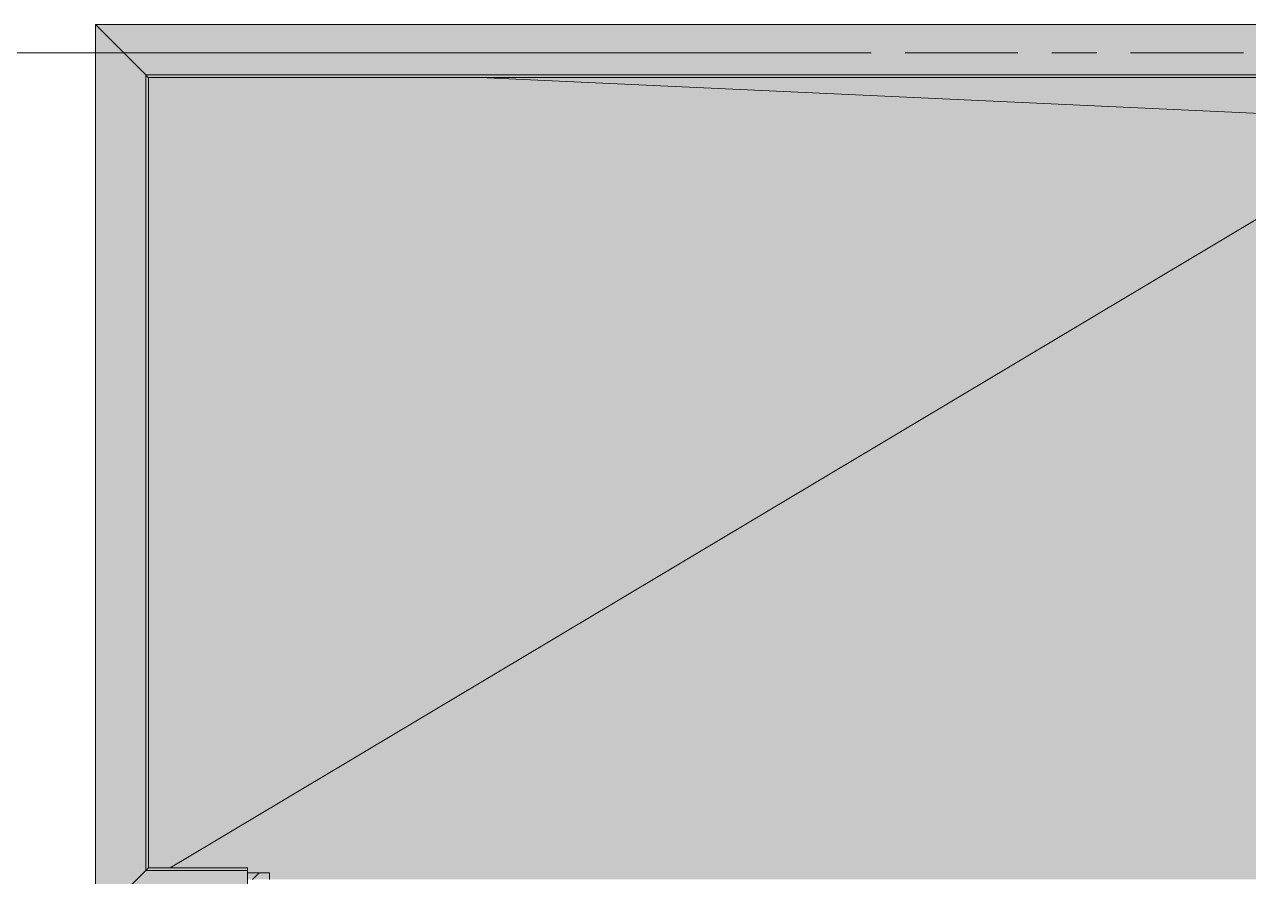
# Model space of a CAD drawing. Header units: millimetres. Extents: x 81469 to 279813, y -8553 to 29000.
# Drawn here: x 149394 to 166624, y 15398 to 27400 of the extents above; entities that cross this region are included whole.
import ezdxf

# ---------------------------------------------------------------- set-up
doc = ezdxf.new("R2010")
doc.units = ezdxf.units.MM
doc.linetypes.add('Осевая', pattern=[3175, 635, -476.25, 1587.5, -476.25])
for name, color, linetype, lineweight in [('A-DETL-19', 7, 'Continuous', 5), ('A-GENM-1', 7, 'Continuous', 5), ('I-WALL-21', 7, 'Continuous', 5), ('Оси', 7, 'Continuous', 9), ('Оси-2', 7, 'Осевая', 9)]:
    doc.layers.add(name, color=color, linetype=linetype, lineweight=lineweight)
doc.layers.add('A-DETL-GENF-1', color=7, linetype='Continuous', lineweight=9, true_color=0xc0c0c0, transparency=0.4)
for name, color, linetype, lineweight, true_color in [('A-FLOR-1', 7, 'Continuous', 5, 0xb7b7b7), ('A-GENM-2', 7, 'Continuous', 5, 0x737373), ('I-WALL-22', 7, 'Continuous', 5, 0x737373)]:
    doc.layers.add(name, color=color, linetype=linetype, lineweight=lineweight, true_color=true_color)

# ---------------------------------------------------------------- blocks, each defined once
blk = doc.blocks.new('парапет1 - парапет-18629556-3_4_3_птичка')
at = {"layer": 'A-GENM-1'}
for p, q in [((-2411, 27400), (33928, 27400)), ((-2411, 14773), (-2411, 27400))]:
    blk.add_line(p, q, dxfattribs=at)
at = {"layer": 'A-GENM-2'}
for p, q in [((-2409, 27398), (-1702, 26691)), ((33219, 26691), (-1702, 26691)), ((-1702, 26691), (-1666, 26655)), ((-1702, 26691), (-1702, 15482)), ((-1665, 26654), (33182, 26654)), ((-1665, 15519), (-1665, 26654)), ((-1702, 15482), (-1666, 15518)), ((-268, 15519), (-1665, 15519)), ((-268, 15519), (-268, 15518)), ((-268, 15518), (-268, 15482)), ((-2409, 14775), (-1702, 15482)), ((-1702, 15482), (-268, 15482)), ((-268, 15482), (-268, 14775))]:
    blk.add_line(p, q, dxfattribs=at)
for points in [[(-1666, 26655), (-1665, 26654), (-1665, 26654), (-1665, 26654), (-1665, 26654)], [(-1666, 15518), (-1665, 15519), (-1665, 15519), (-1665, 15519), (-1665, 15519)]]:
    blk.add_open_spline(points, degree=3, dxfattribs=at)

msp = doc.modelspace()

# ---------------------------------------------------------------- hatches: boundary and pattern name
at = {"layer": 'A-DETL-GENF-1'}
msp.add_hatch(color=256, dxfattribs=at).paths.add_polyline_path([(151875, 14774.9), (152534.8, 14774.9), (152534.8, 15358), (191562.8, 15358), (191562.8, 23888.3), (186730.8, 23888.3), (186730.8, 27398.1), (150393.7, 27398.1), (150393.7, 14774.9), (151408.9, 14774.9)])
at = {"layer": 'I-WALL-21'}
h = msp.add_hatch(dxfattribs=at)
h.set_pattern_fill('FP_68', color=256, style=0, pattern_type=2)
h.set_pattern_definition([(45, (152802.76, 0), (-353.553, 353.553), []), (135, (152802.76, 0), (-353.553, -353.553), [])])
h.paths.add_polyline_path([(152842.8, 15358), (152842.8, 15450), (152534.8, 15450), (152534.8, 15358), (152807.2, 15358)])

# ---------------------------------------------------------------- linework, layer by layer
at = {"layer": 'A-DETL-19'}
for p, q in [((186730.8, 27398.1), (150393.7, 27398.1)), ((150393.7, 27398.1), (150393.7, 14774.9))]:
    msp.add_line(p, q, dxfattribs=at)
at = {"layer": 'A-FLOR-1'}
for p, q in [((167112.8, 26130), (155803, 26653.6)), ((151444.7, 15518.4), (167112.8, 24880))]:
    msp.add_line(p, q, dxfattribs=at)
at = {"layer": 'I-WALL-22'}
for p, q in [((152842.8, 15450), (152534.8, 15450)), ((152842.8, 15358), (152842.8, 15450))]:
    msp.add_line(p, q, dxfattribs=at)
at = {"layer": 'Оси'}
msp.add_line((148178.5, 27000), (160678.5, 27000), dxfattribs=at)
at = {"layer": 'Оси-2'}
msp.add_line((160678.5, 27000), (174212.8, 27000), dxfattribs=at)

# ---------------------------------------------------------------- block references
at = {"layer": 'A-GENM-1'}
msp.add_blockref('парапет1 - парапет-18629556-3_4_3_птичка', (152802.8, 0), dxfattribs=at)

doc.saveas('drawing.dxf')
